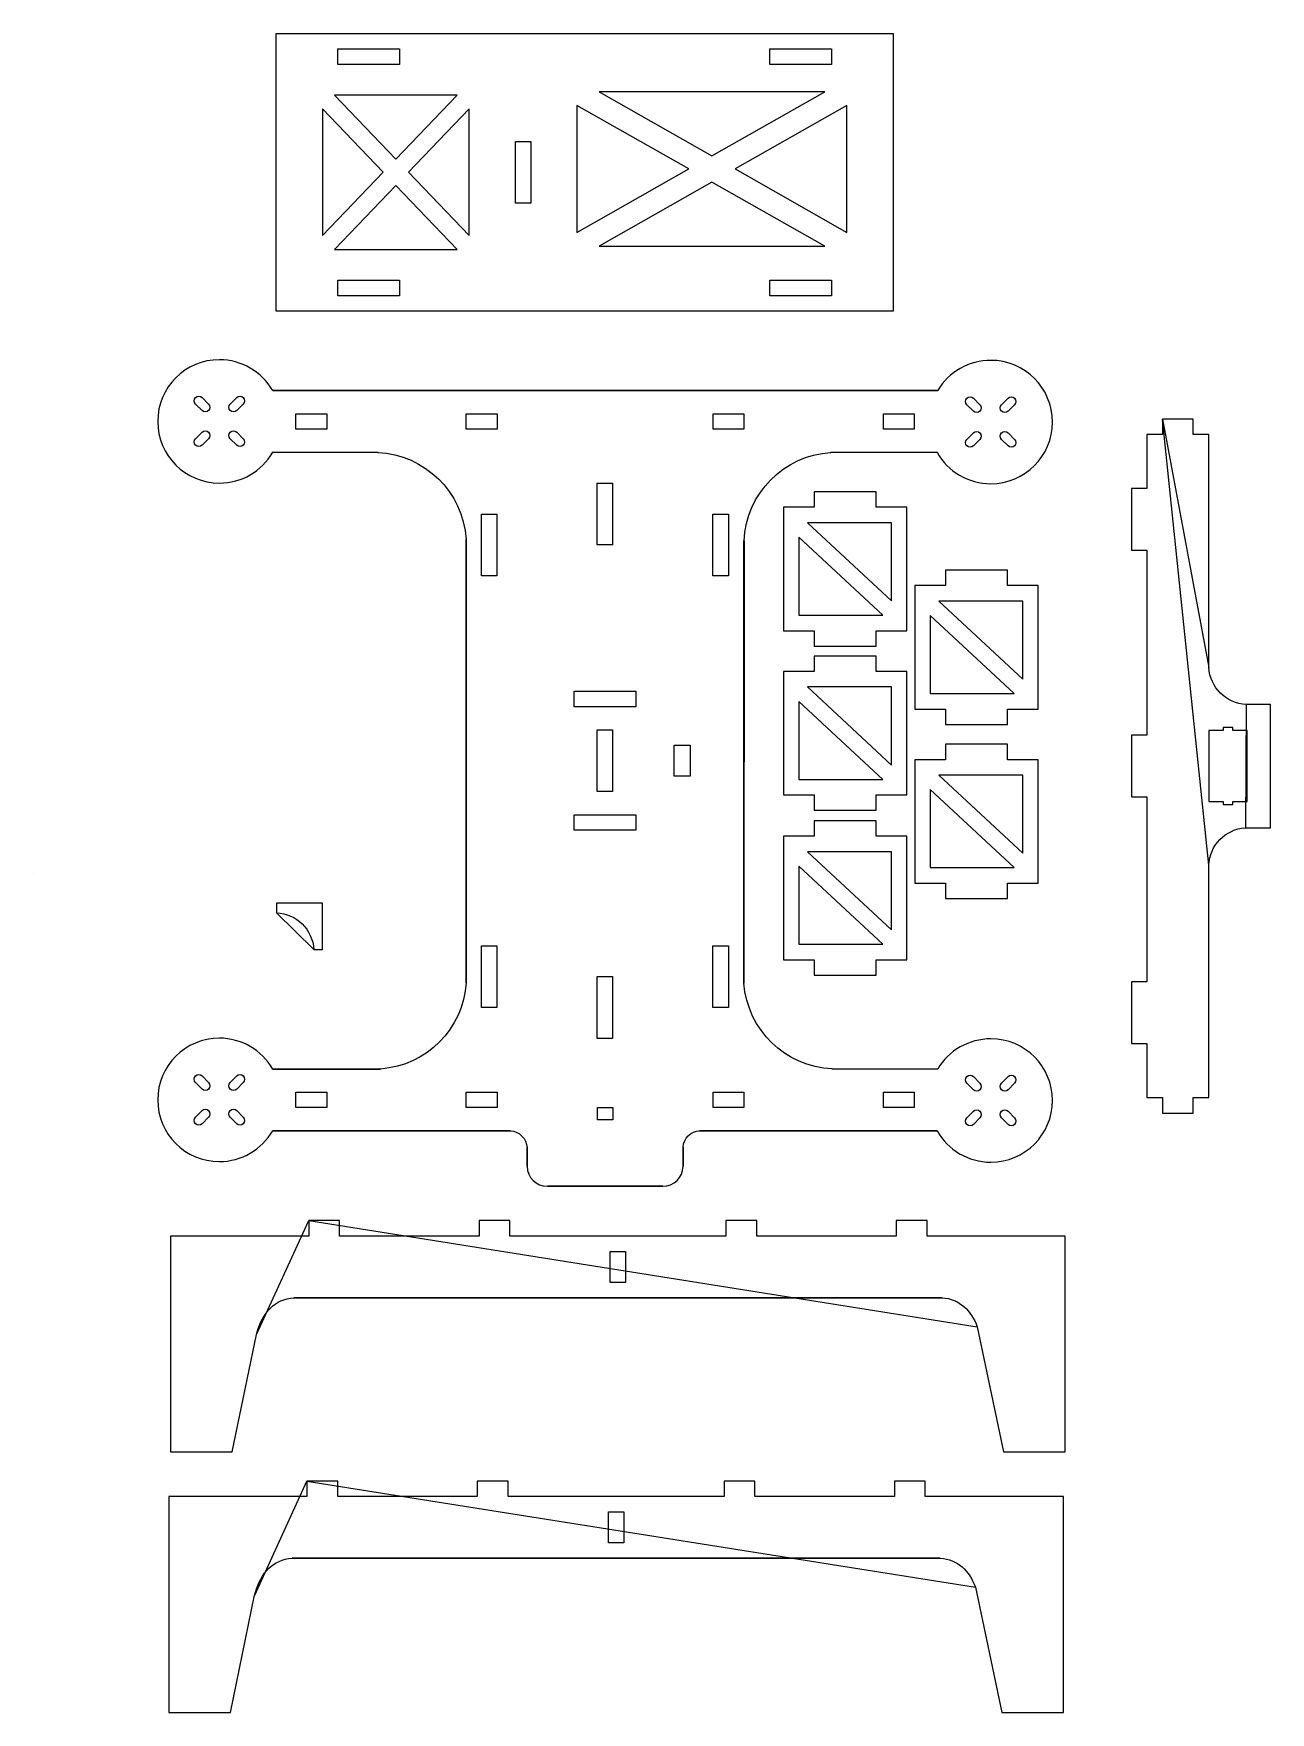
# Model space of a CAD drawing. Extents: x 0 to 40.1, y 2.5 to 56.9.
import ezdxf

# ---------------------------------------------------------------- set-up
doc = ezdxf.new("R2010")
doc.units = 0
doc.layers.add('Layer_1', color=7, linetype='CONTINUOUS')

msp = doc.modelspace()

# ---------------------------------------------------------------- linework, layer by layer
at = {"layer": 'Layer_1', "color": 1}
for points in [[(27.86453, 56.926418), (27.86453, 47.926417), (7.864531, 47.926417), (7.864531, 56.926418), (27.86453, 56.926418)], [(11.864531, 55.926418), (9.864531, 55.926418), (9.864531, 56.426418), (11.864531, 56.426418), (11.864531, 55.926418)], [(25.86453, 55.926418), (23.86453, 55.926418), (23.86453, 56.426418), (25.86453, 56.426418), (25.86453, 55.926418)], [(25.646327, 55.037869), (18.328877, 55.037869), (21.987575, 52.962699), (25.646327, 55.037869), (25.646327, 55.037869)], [(11.334798, 52.430152), (9.366539, 54.486507), (9.366539, 50.373797), (11.334798, 52.430152), (11.334798, 52.430152)], [(13.727727, 54.930189), (9.755512, 54.930189), (11.741605, 52.855204), (13.727727, 54.930189), (13.727727, 54.930189)], [(14.116668, 54.486507), (12.148409, 52.430152), (14.116668, 50.373797), (14.116668, 54.486507), (14.116668, 54.486507)], [(21.238171, 52.537609), (17.612325, 54.594147), (17.612325, 50.481072), (21.238171, 52.537609), (21.238171, 52.537609)], [(26.362884, 54.594147), (22.737039, 52.537609), (26.362884, 50.481072), (26.362884, 54.594147), (26.362884, 54.594147)], [(16.114531, 53.426418), (16.114531, 51.426417), (15.614531, 51.426417), (15.614531, 53.426418), (16.114531, 53.426418)], [(13.727753, 49.93006), (11.741572, 52.0051), (9.755421, 49.93006), (13.727753, 49.93006), (13.727753, 49.93006)], [(25.64644, 50.037294), (21.987581, 52.11252), (18.328775, 50.037294), (25.64644, 50.037294), (25.64644, 50.037294)], [(11.864531, 48.426417), (9.864531, 48.426417), (9.864531, 48.926417), (11.864531, 48.926417), (11.864531, 48.426417)], [(25.86453, 48.426417), (23.86453, 48.426417), (23.86453, 48.926417), (25.86453, 48.926417), (25.86453, 48.426417)], [(6.022439, 46.350325), (6.022439, 46.350325)], [(29.304559, 45.350145), (23.022414, 45.350145), (23.022414, 45.350201), (14.022447, 45.350201), (14.022447, 45.350145), (7.751822, 45.350145)], [(5.248139, 45.124428), (5.248139, 45.124428)], [(5.460271, 44.700164), (5.248139, 44.912296)], [(5.460271, 45.124428), (5.672403, 44.912296)], [(6.372438, 44.912297), (6.58457, 45.124429)], [(6.796702, 44.912297), (6.58457, 44.700165)], [(6.796702, 45.124429), (6.796702, 45.124429)], [(30.248201, 45.104462), (30.248201, 45.104462)], [(30.460333, 44.680198), (30.248201, 44.89233)], [(30.460333, 45.104462), (30.672465, 44.89233)], [(31.372501, 44.892331), (31.584633, 45.104463)], [(31.796765, 44.892331), (31.584633, 44.680199)], [(31.796765, 45.104463), (31.796765, 45.104463)], [(8.502402, 44.600164), (9.502437, 44.600164), (9.502437, 44.100129), (8.502402, 44.100129), (8.502402, 44.600164)], [(14.022403, 44.600164), (15.022439, 44.600164), (15.022439, 44.100129), (14.022403, 44.100129), (14.022403, 44.600164)], [(22.022401, 44.600164), (23.022436, 44.600164), (23.022436, 44.100129), (22.022401, 44.100129), (22.022401, 44.600164)], [(27.542402, 44.600164), (28.542437, 44.600164), (28.542437, 44.100129), (27.542402, 44.100129), (27.542402, 44.600164)], [(36.586666, 44.424379), (36.586666, 43.924371), (36.086657, 43.924371), (36.086657, 42.174373), (35.58665, 42.174373), (35.58665, 40.174399), (36.086657, 40.174399), (36.086657, 34.174365), (35.58665, 34.174365), (35.58665, 32.174391), (36.086657, 32.174391), (36.086657, 26.174357), (35.58665, 26.174357), (35.58665, 24.174383), (36.086657, 24.174383), (36.086657, 22.424385), (36.586666, 22.424385), (36.586666, 21.924377), (37.586681, 21.924377), (37.586681, 22.424385), (38.086686, 22.424385), (38.086686, 29.960655), (38.08773, 29.960655)], [(38.089604, 36.367209), (38.08668, 36.367209), (38.08668, 43.924371), (37.586675, 43.924371), (37.586675, 44.424378), (36.58666, 44.424378), (36.586666, 44.424379)], [(5.248139, 43.787997), (5.460271, 44.000129)], [(5.672403, 43.787997), (5.460271, 43.575865)], [(5.672403, 44.000129), (5.672403, 44.000129)], [(6.372439, 44.000129), (6.372439, 44.000129)], [(6.584571, 43.575864), (6.372439, 43.787997)], [(6.584571, 44.000129), (6.796703, 43.787996)], [(30.248201, 43.768031), (30.460333, 43.980163)], [(30.672465, 43.768031), (30.460333, 43.555899)], [(30.672465, 43.980163), (30.672465, 43.980163)], [(31.372501, 43.980162), (31.372501, 43.980162)], [(31.584633, 43.555898), (31.372501, 43.76803)], [(31.584633, 43.980162), (31.796765, 43.76803)], [(7.752594, 43.35017), (11.152434, 43.35017), (11.152434, 43.343941)], [(25.839565, 43.344327), (25.839565, 43.35017), (29.281628, 43.35017)], [(18.767626, 42.345388), (18.767626, 40.345388), (18.267626, 40.345388), (18.267626, 42.345388), (18.767626, 42.345388)], [(25.303965, 42.065305), (25.303965, 41.566179), (24.303123, 41.566179), (24.303123, 37.56447), (25.303965, 37.56447), (25.303965, 37.065345), (27.303995, 37.065345), (27.303995, 37.56447), (28.304891, 37.56447), (28.304891, 41.566179), (27.303995, 41.566179), (27.303995, 42.065305), (25.303965, 42.065305)], [(15.017628, 41.345213), (15.017628, 39.345213), (14.517628, 39.345213), (14.517628, 41.345213), (15.017628, 41.345213)], [(22.517626, 41.345213), (22.517626, 39.345213), (22.017626, 39.345213), (22.017626, 41.345213), (22.517626, 41.345213)], [(25.084303, 41.064543), (27.804017, 38.533968), (27.804017, 41.064543), (25.084303, 41.064543)], [(14.016549, 40.532633), (14.022447, 40.532633), (14.022447, 26.146521)], [(23.022414, 26.132465), (23.022414, 40.480213), (23.028257, 40.480213)], [(24.803997, 40.595042), (24.803997, 38.064522), (27.523654, 38.064522), (24.803997, 40.595042)], [(29.560187, 39.525305), (29.560187, 39.026179), (28.559345, 39.026179), (28.559345, 35.02447), (29.560187, 35.02447), (29.560187, 34.525345), (31.560217, 34.525345), (31.560217, 35.02447), (32.561112, 35.02447), (32.561112, 39.026179), (31.560217, 39.026179), (31.560217, 39.525305), (29.560187, 39.525305)], [(29.340525, 38.524543), (32.060238, 35.993968), (32.060238, 38.524543), (29.340525, 38.524543)], [(29.060219, 38.055042), (29.060219, 35.524522), (31.779876, 35.524522), (29.060219, 38.055042)], [(25.303965, 36.739845), (25.303965, 36.24072), (24.303124, 36.24072), (24.303124, 32.23901), (25.303965, 32.23901), (25.303965, 31.739885), (27.303996, 31.739885), (27.303996, 32.23901), (28.304891, 32.23901), (28.304891, 36.24072), (27.303996, 36.24072), (27.303996, 36.739845), (25.303965, 36.739845)], [(17.517627, 35.599997), (19.517627, 35.599997), (19.517627, 35.099997), (17.517627, 35.099997), (17.517627, 35.599997)], [(25.084303, 35.739084), (27.804017, 33.208508), (27.804017, 35.739084), (25.084303, 35.739084)], [(24.803997, 35.269583), (24.803997, 32.739062), (27.523654, 32.739062), (24.803997, 35.269583)], [(39.274494, 31.174376), (40.086656, 31.174376), (40.086656, 35.17438), (39.303763, 35.17438), (39.303763, 35.175427)], [(18.767626, 34.350213), (18.767626, 32.350213), (18.267626, 32.350213), (18.267626, 34.350213), (18.767626, 34.350213)], [(21.278071, 33.855833), (21.278071, 32.844593), (20.766831, 32.844593), (20.766831, 33.855833), (21.278071, 33.855833)], [(29.560187, 33.88086), (29.560187, 33.381734), (28.559345, 33.381734), (28.559345, 29.380025), (29.560187, 29.380025), (29.560187, 28.8809), (31.560217, 28.8809), (31.560217, 29.380025), (32.561112, 29.380025), (32.561112, 33.381734), (31.560217, 33.381734), (31.560217, 33.88086), (29.560187, 33.88086)], [(29.340525, 32.880098), (32.060238, 30.349523), (32.060238, 32.880098), (29.340525, 32.880098)], [(29.060219, 32.410597), (29.060219, 29.880077), (31.779876, 29.880077), (29.060219, 32.410597)], [(17.517627, 31.595213), (19.517627, 31.595213), (19.517627, 31.095213), (17.517627, 31.095213), (17.517627, 31.595213)], [(25.303965, 31.397305), (25.303965, 30.898179), (24.303123, 30.898179), (24.303123, 26.89647), (25.303965, 26.89647), (25.303965, 26.397345), (27.303995, 26.397345), (27.303995, 26.89647), (28.304891, 26.89647), (28.304891, 30.898179), (27.303995, 30.898179), (27.303995, 31.397305), (25.303965, 31.397305)], [(25.084303, 30.396543), (27.804017, 27.865968), (27.804017, 30.396543), (25.084303, 30.396543)], [(24.803997, 29.927042), (24.803997, 27.396522), (27.523654, 27.396522), (24.803997, 29.927042)], [(9.083865, 27.227328), (9.366821, 27.226341), (9.366821, 28.730184), (7.8697, 28.730184), (7.8697, 28.419119)], [(15.017628, 27.345213), (15.017628, 25.345213), (14.517628, 25.345213), (14.517628, 27.345213), (15.017628, 27.345213)], [(22.517626, 27.345213), (22.517626, 25.345213), (22.017626, 25.345213), (22.017626, 27.345213), (22.517626, 27.345213)], [(18.767626, 26.345389), (18.767626, 24.345389), (18.267626, 24.345389), (18.267626, 26.345389), (18.767626, 26.345389)], [(5.248139, 23.124493), (5.248139, 23.124493)], [(5.460271, 22.700229), (5.248139, 22.912361)], [(5.460271, 23.124493), (5.672403, 22.912361)], [(6.372438, 22.912362), (6.58457, 23.124494)], [(6.796702, 22.912362), (6.58457, 22.70023)], [(6.796702, 23.124494), (6.796702, 23.124494)], [(6.796702, 23.124494), (6.796702, 23.124494)], [(11.248125, 23.350206), (7.751822, 23.350206)], [(29.304561, 23.350206), (25.884049, 23.350206), (25.884049, 23.353954)], [(30.248201, 23.104527), (30.248201, 23.104527)], [(30.460333, 22.680263), (30.248201, 22.892395)], [(30.460333, 23.104527), (30.672465, 22.892395)], [(31.372501, 22.892395), (31.584633, 23.104527)], [(31.796765, 22.892395), (31.584633, 22.680263)], [(31.796765, 23.104527), (31.796765, 23.104527)], [(6.372438, 22.70023), (6.372438, 22.70023)], [(8.502441, 22.599902), (9.502477, 22.599902), (9.502477, 22.099866), (8.502441, 22.099866), (8.502441, 22.599902)], [(14.022443, 22.599902), (15.022479, 22.599902), (15.022479, 22.099866), (14.022443, 22.099866), (14.022443, 22.599902)], [(22.022441, 22.599902), (23.022476, 22.599902), (23.022476, 22.099866), (22.022441, 22.099866), (22.022441, 22.599902)], [(27.542439, 22.599902), (28.542474, 22.599902), (28.542474, 22.099866), (27.542439, 22.099866), (27.542439, 22.599902)], [(5.248138, 21.788062), (5.46027, 22.000194)], [(5.672403, 21.788062), (5.460271, 21.575929)], [(5.672402, 22.000194), (5.672402, 22.000194)], [(5.672402, 22.000194), (5.672402, 22.000194)], [(6.372438, 22.000194), (6.372438, 22.000194)], [(6.58457, 21.575929), (6.372438, 21.788062)], [(6.58457, 22.000194), (6.796703, 21.788061)], [(18.27242, 22.100196), (18.77242, 22.100196), (18.77242, 21.700196), (18.27242, 21.700196), (18.27242, 22.100196)], [(30.248201, 21.768095), (30.460333, 21.980227)], [(30.672465, 21.980227), (30.672465, 21.980227)], [(31.372501, 21.980227), (31.372501, 21.980227)], [(31.584633, 21.980227), (31.796765, 21.768095)], [(5.248138, 21.57593), (5.248138, 21.57593)], [(7.752594, 21.350232), (14.022447, 21.350232), (15.455717, 21.350232), (15.455717, 21.348744)], [(21.585617, 21.349571), (21.585617, 21.350232), (23.022415, 21.350232), (29.281631, 21.350232)], [(30.672465, 21.768095), (30.460333, 21.555963)], [(31.584633, 21.555963), (31.372501, 21.768095)], [(15.993593, 20.800781), (15.994696, 20.800781), (15.994696, 20.696326), (15.995303, 20.19644)], [(21.048845, 20.19644), (21.049505, 20.19644), (21.049505, 20.820129)], [(16.651415, 19.547329), (20.392733, 19.547329)], [(8.918698, 18.433594), (8.918698, 17.93364), (4.438641, 17.93364), (4.438641, 15.933501), (4.438697, 15.933501), (4.438697, 10.933996), (6.438727, 10.933996), (7.223106, 14.739898), (7.224539, 14.739898)], [(30.583279, 14.994609), (31.43893, 10.93399), (33.438905, 10.93399), (33.438905, 15.933551), (33.438792, 15.933551), (33.438792, 17.933635), (28.958735, 17.933635), (28.958735, 18.433589), (27.958665, 18.433589), (27.958665, 17.933635), (23.4387, 17.933635), (23.4387, 18.433589), (22.438685, 18.433589), (22.438685, 17.933635), (15.438747, 17.933635), (15.438747, 18.433589), (14.438677, 18.433589), (14.438677, 17.933635), (9.918712, 17.933635), (9.918712, 18.433589), (8.918697, 18.433589), (8.918698, 18.433594)], [(19.188724, 17.433272), (19.188724, 16.433237), (18.688689, 16.433237), (18.688689, 17.433272), (19.188724, 17.433272)], [(8.438701, 15.931737), (8.438701, 15.933486), (29.446508, 15.933486), (29.446508, 15.931567)], [(7.238926, 14.796289), (7.247856, 14.828369)], [(8.860591, 9.98691), (8.860591, 9.486956), (4.380534, 9.486956), (4.380534, 7.486816), (4.380591, 7.486816), (4.380591, 2.487311), (6.38062, 2.487311), (7.165, 6.293214), (7.166433, 6.293214)], [(30.525172, 6.547925), (31.380824, 2.487306), (33.380798, 2.487306), (33.380798, 7.486867), (33.380685, 7.486867), (33.380685, 9.48695), (28.900628, 9.48695), (28.900628, 9.986904), (27.900558, 9.986904), (27.900558, 9.48695), (23.380593, 9.48695), (23.380593, 9.986904), (22.380578, 9.986904), (22.380578, 9.48695), (15.38064, 9.48695), (15.38064, 9.986904), (14.38057, 9.986904), (14.38057, 9.48695), (9.860605, 9.48695), (9.860605, 9.986904), (8.86059, 9.986904), (8.860591, 9.98691)], [(19.130617, 8.986588), (19.130617, 7.986552), (18.630582, 7.986552), (18.630582, 8.986588), (19.130617, 8.986588)], [(8.380595, 7.485052), (8.380595, 7.486802), (29.388401, 7.486802), (29.388401, 7.484883)], [(7.180819, 6.349604), (7.189749, 6.381685)]]:
    msp.add_lwpolyline(points, close=True, dxfattribs=at)
msp.add_lwpolyline([(38.551664, 34.423995), (38.551664, 34.32439), (38.086658, 34.32439), (38.086658, 32.024389), (38.551664, 32.024389), (38.551664, 31.924509), (38.871645, 31.924509), (38.871645, 32.024389), (39.336651, 32.024389), (39.336651, 34.32439), (38.871645, 34.32439), (38.871645, 34.423995), (38.551664, 34.423995), (38.551664, 34.423995)], dxfattribs=at)
at = {"layer": 'Layer_1', "color": 7}
msp.add_lwpolyline([(0, 29.700006), (0, 29.700006), (0, 29.700006), (0, 29.700006), (0, 29.700006)], close=True, dxfattribs=at)
at = {"layer": 'Layer_1', "color": 1}
for points in [[(6.022439, 46.350325), (4.91775, 46.350324), (4.022227, 45.454802), (4.022244, 44.35013)], [(7.751822, 45.350145), (7.395054, 45.968158), (6.736046, 46.349292), (6.022439, 46.350325)], [(31.022476, 46.330371), (30.317048, 46.329422), (29.664276, 45.956959), (29.304559, 45.350145)], [(33.022673, 44.330176), (33.02269, 45.434848), (32.127167, 46.33037), (31.022476, 46.330371)], [(5.248139, 44.912296), (5.189378, 44.971057), (5.189378, 45.065668), (5.248139, 45.124428)], [(5.248139, 45.124428), (5.306899, 45.183189), (5.40151, 45.183189), (5.460271, 45.124428)], [(5.672403, 44.700164), (5.613642, 44.641404), (5.519031, 44.641404), (5.460271, 44.700164)], [(5.672403, 44.912296), (5.731163, 44.853536), (5.731163, 44.758925), (5.672403, 44.700164)], [(6.372438, 44.700165), (6.313678, 44.758925), (6.313678, 44.853536), (6.372438, 44.912297)], [(6.58457, 44.700165), (6.52581, 44.641404), (6.431199, 44.641404), (6.372438, 44.700165)], [(6.58457, 45.124429), (6.643331, 45.183189), (6.737942, 45.183189), (6.796702, 45.124429)], [(6.796702, 45.124429), (6.855463, 45.065668), (6.855463, 44.971057), (6.796702, 44.912297)], [(30.248201, 44.89233), (30.189441, 44.951091), (30.189441, 45.045702), (30.248201, 45.104462)], [(30.248201, 45.104462), (30.306962, 45.163223), (30.401573, 45.163223), (30.460333, 45.104462)], [(30.672465, 44.680198), (30.613705, 44.621438), (30.519094, 44.621438), (30.460333, 44.680198)], [(30.672465, 44.89233), (30.731226, 44.83357), (30.731226, 44.738959), (30.672465, 44.680198)], [(31.372501, 44.680199), (31.31374, 44.738959), (31.31374, 44.83357), (31.372501, 44.892331)], [(31.584633, 44.680199), (31.525872, 44.621438), (31.431262, 44.621438), (31.372501, 44.680199)], [(31.584633, 45.104463), (31.643394, 45.163223), (31.738004, 45.163223), (31.796765, 45.104463)], [(31.796765, 45.104463), (31.855526, 45.045702), (31.855526, 44.951091), (31.796765, 44.892331)], [(4.022244, 44.35013), (4.022257, 43.245479), (4.917771, 42.34999), (6.022439, 42.34999)], [(31.022476, 42.330036), (32.127145, 42.330037), (33.022659, 43.225526), (33.022673, 44.330176)], [(5.248139, 43.575865), (5.189378, 43.634625), (5.189378, 43.729236), (5.248139, 43.787997)], [(5.460271, 43.575865), (5.40151, 43.517104), (5.306899, 43.517104), (5.248139, 43.575865)], [(5.460271, 44.000129), (5.519031, 44.058889), (5.613642, 44.058889), (5.672403, 44.000129)], [(5.672403, 44.000129), (5.731163, 43.941368), (5.731163, 43.846757), (5.672403, 43.787997)], [(6.372439, 43.787997), (6.313678, 43.846757), (6.313678, 43.941368), (6.372439, 44.000129)], [(6.372439, 44.000129), (6.431199, 44.058889), (6.52581, 44.058889), (6.584571, 44.000129)], [(6.796703, 43.575864), (6.737942, 43.517104), (6.643331, 43.517104), (6.584571, 43.575864)], [(6.796703, 43.787996), (6.855463, 43.729236), (6.855463, 43.634625), (6.796703, 43.575864)], [(30.248201, 43.555899), (30.189441, 43.614659), (30.189441, 43.70927), (30.248201, 43.768031)], [(30.460333, 43.555899), (30.401573, 43.497138), (30.306962, 43.497138), (30.248201, 43.555899)], [(30.460333, 43.980163), (30.519094, 44.038923), (30.613705, 44.038923), (30.672465, 43.980163)], [(30.672465, 43.980163), (30.731226, 43.921402), (30.731226, 43.826791), (30.672465, 43.768031)], [(31.372501, 43.76803), (31.313741, 43.826791), (31.313741, 43.921402), (31.372501, 43.980162)], [(31.372501, 43.980162), (31.431262, 44.038923), (31.525873, 44.038923), (31.584633, 43.980162)], [(31.796765, 43.555898), (31.738005, 43.497138), (31.643394, 43.497138), (31.584633, 43.555898)], [(31.796765, 43.76803), (31.855526, 43.70927), (31.855526, 43.614659), (31.796765, 43.555898)], [(6.022439, 42.34999), (6.736322, 42.350746), (7.395687, 42.731918), (7.752594, 43.35017)], [(11.152434, 43.343941), (12.684354, 43.274302), (13.918431, 42.062995), (14.016549, 40.532633)], [(23.028257, 40.480213), (23.097897, 42.012133), (24.309204, 43.24621), (25.839565, 43.344327)], [(29.281628, 43.35017), (29.635317, 42.720914), (30.300625, 42.331045), (31.022476, 42.330036)], [(39.303763, 35.175427), (38.654345, 35.20495), (38.131198, 35.718447), (38.089604, 36.367209)], [(38.08773, 29.960655), (38.117174, 30.608388), (38.628123, 31.130399), (39.274494, 31.174376)], [(7.8697, 28.419119), (8.519119, 28.389596), (9.042272, 27.876087), (9.083865, 27.227328)], [(14.022447, 26.146521), (13.922634, 24.656034), (12.740987, 23.462318), (11.248125, 23.350206)], [(25.884049, 23.353954), (24.363128, 23.423094), (23.13598, 24.617682), (23.022414, 26.132465)], [(6.022439, 24.350386), (4.91775, 24.350386), (4.022227, 23.454863), (4.022244, 22.350191)], [(7.751822, 23.350206), (7.395054, 23.968219), (6.736046, 24.349353), (6.022439, 24.350386)], [(31.022479, 24.330432), (30.317048, 24.329484), (29.664279, 23.957021), (29.304561, 23.350206)], [(33.022673, 22.330237), (33.02269, 23.434909), (32.127167, 24.330431), (31.022479, 24.330432)], [(5.248139, 22.912361), (5.189378, 22.971121), (5.189378, 23.065732), (5.248139, 23.124493)], [(5.248139, 23.124493), (5.3069, 23.183253), (5.40151, 23.183254), (5.460271, 23.124493)], [(5.672403, 22.912361), (5.731164, 22.8536), (5.731164, 22.758989), (5.672403, 22.700229)], [(6.372438, 22.70023), (6.313678, 22.75899), (6.313678, 22.853601), (6.372438, 22.912362)], [(6.58457, 23.124494), (6.643331, 23.183254), (6.737942, 23.183254), (6.796702, 23.124494)], [(6.796702, 23.124494), (6.855463, 23.065733), (6.855463, 22.971122), (6.796702, 22.912362)], [(30.248201, 22.892395), (30.189441, 22.951156), (30.189441, 23.045766), (30.248201, 23.104527)], [(30.248201, 23.104527), (30.306962, 23.163288), (30.401573, 23.163288), (30.460333, 23.104527)], [(30.672465, 22.892395), (30.731226, 22.833634), (30.731226, 22.739024), (30.672465, 22.680263)], [(31.372501, 22.680263), (31.31374, 22.739024), (31.31374, 22.833635), (31.372501, 22.892395)], [(31.584633, 23.104527), (31.643394, 23.163288), (31.738004, 23.163288), (31.796765, 23.104527)], [(31.796765, 23.104527), (31.855526, 23.045767), (31.855526, 22.951156), (31.796765, 22.892395)], [(4.022244, 22.350191), (4.022257, 21.245541), (4.917771, 20.350051), (6.022439, 20.350051)], [(5.672403, 22.700229), (5.613642, 22.641468), (5.519032, 22.641468), (5.460271, 22.700229)], [(6.58457, 22.70023), (6.52581, 22.641469), (6.431199, 22.641469), (6.372438, 22.70023)], [(30.672465, 22.680263), (30.613705, 22.621502), (30.519094, 22.621502), (30.460333, 22.680263)], [(31.022479, 20.330098), (32.127145, 20.330098), (33.022659, 21.225587), (33.022673, 22.330237)], [(31.584633, 22.680263), (31.525872, 22.621503), (31.431262, 22.621503), (31.372501, 22.680263)], [(5.248138, 21.57593), (5.189378, 21.63469), (5.189378, 21.729301), (5.248138, 21.788062)], [(5.46027, 22.000194), (5.519031, 22.058954), (5.613642, 22.058954), (5.672402, 22.000194)], [(5.672402, 22.000194), (5.731163, 21.941433), (5.731163, 21.846822), (5.672403, 21.788062)], [(6.372438, 21.788062), (6.313678, 21.846822), (6.313678, 21.941433), (6.372438, 22.000194)], [(6.372438, 22.000194), (6.431199, 22.058954), (6.52581, 22.058954), (6.58457, 22.000194)], [(6.796703, 21.788061), (6.855463, 21.729301), (6.855463, 21.63469), (6.796703, 21.575929)], [(30.460333, 21.980227), (30.519094, 22.038988), (30.613705, 22.038988), (30.672465, 21.980227)], [(30.672465, 21.980227), (30.731226, 21.921467), (30.731226, 21.826856), (30.672465, 21.768095)], [(31.372501, 21.768095), (31.313741, 21.826856), (31.313741, 21.921467), (31.372501, 21.980227)], [(31.372501, 21.980227), (31.431262, 22.038988), (31.525873, 22.038988), (31.584633, 21.980227)], [(5.460271, 21.575929), (5.40151, 21.517169), (5.306899, 21.517169), (5.248138, 21.57593)], [(6.022439, 20.350051), (6.736322, 20.350813), (7.395688, 20.731979), (7.752594, 21.350232)], [(6.796703, 21.575929), (6.737942, 21.517169), (6.643331, 21.517169), (6.58457, 21.575929)], [(15.455717, 21.348744), (15.748496, 21.329973), (15.980268, 21.093859), (15.993593, 20.800781)], [(21.049505, 20.820129), (21.071573, 21.104524), (21.299068, 21.3312), (21.585617, 21.349571)], [(29.281631, 21.350232), (29.635317, 20.720975), (30.300625, 20.331108), (31.022479, 20.330098)], [(30.248201, 21.555963), (30.189441, 21.614724), (30.189441, 21.709335), (30.248201, 21.768095)], [(30.460333, 21.555963), (30.401573, 21.497203), (30.306962, 21.497203), (30.248201, 21.555963)], [(31.796765, 21.555963), (31.738005, 21.497202), (31.643394, 21.497202), (31.584633, 21.555963)], [(31.796765, 21.768095), (31.855526, 21.709335), (31.855526, 21.614724), (31.796765, 21.555963)], [(15.995303, 20.19644), (15.996771, 19.836578), (16.288806, 19.547329), (16.651415, 19.547329)], [(20.392733, 19.547329), (20.755339, 19.547329), (21.04738, 19.836578), (21.048845, 20.19644)], [(7.247856, 14.828369), (7.419096, 15.434743), (7.819132, 15.903571), (8.438701, 15.931737)], [(29.446508, 15.931567), (30.008088, 15.906035), (30.389294, 15.518465), (30.583279, 14.994609)], [(7.224539, 14.739898), (7.2291, 14.758824), (7.233937, 14.777603), (7.238926, 14.796289)], [(7.189749, 6.381685), (7.360989, 6.988059), (7.761026, 7.456886), (8.380595, 7.485052)], [(29.388401, 7.484883), (29.949981, 7.45935), (30.331188, 7.07178), (30.525172, 6.547925)], [(7.166433, 6.293214), (7.170994, 6.312139), (7.17583, 6.330918), (7.180819, 6.349604)]]:
    msp.add_open_spline(points, degree=3, dxfattribs=at)

doc.saveas('drawing.dxf')
